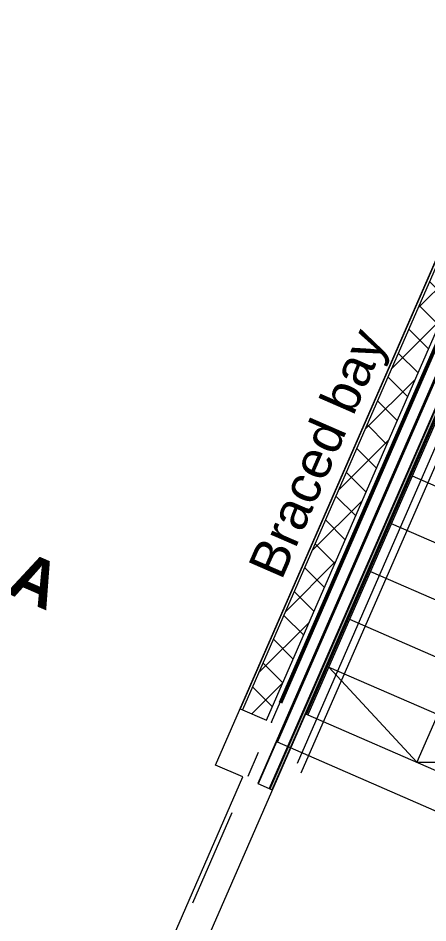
# Model space of a CAD drawing. Header units: millimetres. Extents: x -50172 to 258853, y -59787 to 25069.
# Drawn here: x 16045 to 18244, y -35852 to -30995 of the extents above; entities that cross this region are included whole.
import ezdxf
from ezdxf.enums import TextEntityAlignment as Align

# ---------------------------------------------------------------- set-up
doc = ezdxf.new("R2010")
doc.units = ezdxf.units.MM
doc.header["$MEASUREMENT"] = 0
doc.linetypes.add('Double Dashed', pattern=[1093.611073, 529.166651, -211.666656, 141.111112, -211.666656])
for name, color, linetype, lineweight, true_color in [('A-25-M_Wall_Int_Pen_No__107', 7, 'Continuous', 15, 0xa6a6a6), ('A-25-M_Wall_Int_Pen_No__27', 7, 'Continuous', 50, 0x2a2a2a), ('New_A-05-M_Gross_Int_Circulation_Pen_No__74', 7, 'Continuous', 20, 0x606060), ('New_A-15-MG_Structural_Grid_Phase_2_Pen_No__222', 7, 'Continuous', 13, 0x65af33), ('New_A-25-M_Wall_Int_Pen_No__107', 7, 'Continuous', 15, 0xa6a6a6), ('New_A-35-M_FFE-Zone_Pen_No__74', 7, 'Continuous', 20, 0x606060)]:
    doc.layers.add(name, color=color, linetype=linetype, lineweight=lineweight, true_color=true_color)
for name, color, linetype in [('New_A-05-M_Gross_Int_Circulation', 7, 'Continuous'), ('New_A-15-MG_Structural_Grid_Phase_2', 7, 'Continuous'), ('New_A-20-M_Floor_Slab', 7, 'Continuous'), ('New_A-25-M_Wall_Int', 7, 'Continuous'), ('New_A-35-M_FFE-Zone', 7, 'Continuous')]:
    doc.layers.add(name, color=color, linetype=linetype)
for name, color, linetype, lineweight in [('New_A-20-M_Floor_Slab_Pen_No__89', 8, 'Continuous', 20), ('New_A-25-M_Wall_Int_Pen_No__1', 7, 'Continuous', 13), ('New_A-30-M_Stair_Pen_No__1', 7, 'Continuous', 13), ('New_A-95-P_Drawing_Pen_No__156', 5, 'Continuous', 50), ('New_A-95-P_Text_1_50_GA_Pen_No__1', 7, 'Continuous', 13), ('New_ArchiCAD Zone Stamps_Pen_No__9', 7, 'Continuous', 13)]:
    doc.layers.add(name, color=color, linetype=linetype, lineweight=lineweight)
doc.styles.add('GENERATED_STYLE_1', font='')
doc.styles.add('GENERATED_STYLE_3', font='')
doc.styles.add('GENERATED_STYLE_4', font='')
doc.styles.get('GENERATED_STYLE_1').set_extended_font_data('Arial', bold=True)
doc.styles.get('GENERATED_STYLE_3').set_extended_font_data('Arial')
doc.styles.get('GENERATED_STYLE_4').set_extended_font_data('Swis721 BT')
doc.linetypes.add('Double Slash', pattern='A,0,[2,EC-MA-00-01-DR-A-00364 Phase 2 Hub First Floor GA-S2-P181.Shx,S=15.679012,R=0,X=0,Y=0],-1975.555563,0', length=1975.555563)
pattern_1 = [(246.4404, (0, 0), (-158.76755, 69.2305), [0, -100]), (246.4404, (59.4, -80.45), (-158.76755, 69.2305), [0, -100])]

# ---------------------------------------------------------------- blocks, each defined once
blk = doc.blocks.new('Fabrication Lab A_INB 1304_48_2', base_point=(14916.2, -33303.1))
at = {"layer": 'New_A-35-M_FFE-Zone_Pen_No__74', "linetype": 'Continuous'}
for p, q in [((17104.4, -35004.7), (19116.2, -30391)), ((17250.8, -35068.5), (17104.4, -35004.7)), ((15475.8, -39139.2), (17250.8, -35068.5))]:
    blk.add_line(p, q, dxfattribs=at)
at = {"layer": 'New_ArchiCAD Zone Stamps_Pen_No__9'}
for tag, height, style, p in [('ROOM_NAME', 250, 'GENERATED_STYLE_1', (13601, -32770.2)), ('zoneNameLine2', 250, 'GENERATED_STYLE_1', (13412.6, -33202.4)), ('ROOM_NUMBER', 200, 'GENERATED_STYLE_3', (13224.1, -33623.1)), ('measuredAreaCode', 200, 'GENERATED_STYLE_3', (13067.1, -33983.2)), ('DUMMY_649', 200, 'GENERATED_STYLE_3', (13374.5, -34117.2)), ('DUMMY_650', 200, 'GENERATED_STYLE_3', (13863.8, -34330.6)), ('DUMMY_651', 133.3, 'GENERATED_STYLE_3', (14143.1, -34437.1))]:
    blk.add_attdef(tag, text='', height=height, rotation=336.4404, dxfattribs=dict(at, style=style)).set_placement(p, align=Align.TOP_LEFT)
blk = doc.blocks.new('Stair 05_INB 1355_59_2', base_point=(19347.6, -34179.8))
at = {"layer": 'New_A-05-M_Gross_Int_Circulation_Pen_No__74', "linetype": 'Continuous'}
blk.add_line((19420.7, -30523.9), (16825, -36476.5), dxfattribs=at)
at = {"layer": 'New_ArchiCAD Zone Stamps_Pen_No__9'}
for tag, height, style, p in [('ROOM_NAME', 250, 'GENERATED_STYLE_1', (18628.8, -35511.9)), ('zoneNameLine2', 250, 'GENERATED_STYLE_1', (18440.4, -35944)), ('ROOM_NUMBER', 200, 'GENERATED_STYLE_3', (18252, -36364.7)), ('measuredAreaCode', 200, 'GENERATED_STYLE_3', (18094.9, -36724.8)), ('DUMMY_649', 200, 'GENERATED_STYLE_3', (18402.3, -36858.8)), ('DUMMY_650', 200, 'GENERATED_STYLE_3', (18891.7, -37072.2)), ('DUMMY_651', 133.3, 'GENERATED_STYLE_3', (19171, -37178.8))]:
    blk.add_attdef(tag, text='', height=height, rotation=336.4404, dxfattribs=dict(at, style=style)).set_placement(p, align=Align.TOP_LEFT)
blk = doc.blocks.new('Slab_6_2', base_point=(-21326.2, -27554.7))
at = {"layer": 'New_A-20-M_Floor_Slab_Pen_No__89', "linetype": 'Continuous', "flags": 128}
blk.add_lwpolyline([(942, -48802.4), (12486.7, -53836.5), (17939.8, -41330.7), (16985.7, -40914.7), (17767.9, -39120.9), (18360.6, -39379.3), (18576.1, -38885), (18937.5, -39042.6), (20222.1, -36096.6), (17437.6, -34882.5), (19407.7, -30364.3), (10989.4, -26693.5), (18941.3, -8457.3)], dxfattribs=at)
blk = doc.blocks.new('Wall_296_2', base_point=(19257.8, -30454))
at = {"layer": 'A-25-M_Wall_Int_Pen_No__107', "linetype": 'Continuous'}
blk.add_hatch(color=256, dxfattribs=at).paths.add_polyline_path([(19007.7, -30677.2), (19013.7, -30663.4), (19000, -30657.5), (18994, -30671.2)])
at = {"layer": 'New_A-25-M_Wall_Int_Pen_No__107', "linetype": 'Continuous'}
h = blk.add_hatch(dxfattribs=at)
h.set_pattern_fill('Concrete_Block_0002', color=256, style=0, pattern_type=2)
h.set_pattern_definition([(45, (0, 0), (-91.92388, 91.92388), []), (135, (0, 0), (91.92388, 91.92388), [])])
h.paths.add_polyline_path([(19129.5, -30398.1), (17250.1, -34708.1), (17378.4, -34764.1), (19257.8, -30454)])
h = blk.add_hatch(dxfattribs=at)
h.set_pattern_fill('Plaster_0002', color=256, style=0, pattern_type=2)
h.set_pattern_definition(pattern_1)
h.paths.add_polyline_path([(19013.7, -30663.4), (19129.5, -30398.1), (19115.7, -30392.1), (19000, -30657.5)])
h = blk.add_hatch(dxfattribs=at)
h.set_pattern_fill('Plaster_0002', color=256, style=0, pattern_type=2)
h.set_pattern_definition(pattern_1)
h.paths.add_polyline_path([(18994, -30671.2), (17236.3, -34702.1), (17250.1, -34708.1), (19007.7, -30677.2)])
at = {"layer": 'A-25-M_Wall_Int_Pen_No__27', "linetype": 'Continuous'}
for p, q in [((18994, -30671.2), (19007.7, -30677.2)), ((19013.7, -30663.4), (19000, -30657.5))]:
    blk.add_line(p, q, dxfattribs=at)
at = {"layer": 'New_A-25-M_Wall_Int_Pen_No__1', "linetype": 'Continuous'}
blk.add_line((19129.5, -30398.1), (17250.1, -34708.1), dxfattribs=at)
at = {"layer": 'New_A-25-M_Wall_Int_Pen_No__1', "linetype": 'Continuous', "flags": 128}
for points in [[(19115.7, -30392.1), (19000, -30657.5)], [(19257.8, -30454), (19115.7, -30392.1)], [(17378.4, -34764.1), (19257.8, -30454)], [(18994, -30671.2), (17236.3, -34702.1)], [(17236.3, -34702.1), (17378.4, -34764.1)]]:
    blk.add_lwpolyline(points, dxfattribs=at)
blk = doc.blocks.new('Wall_307_2', base_point=(17408.9, -35137.4))
at = {"layer": 'New_A-25-M_Wall_Int_Pen_No__107', "linetype": 'Continuous', "lineweight": 0, "true_color": 0x535353}
for points in [[(19342.3, -30490.9), (18955.8, -31377.3), (18958.6, -31378.5), (19345.1, -30492.1)], [(19403.7, -30517.6), (17392.4, -35130.3), (17395.2, -35131.5), (19406.5, -30518.8)], [(18951.8, -31386.4), (18899.9, -31505.6), (18902.6, -31506.8), (18954.6, -31387.6)], [(17331, -35103.5), (17333.8, -35104.7), (18898.6, -31516), (18895.9, -31514.8)]]:
    blk.add_hatch(color=251, dxfattribs=at).paths.add_polyline_path(points)
at = {"layer": 'New_A-25-M_Wall_Int_Pen_No__107', "linetype": 'Continuous'}
blk.add_hatch(color=256, dxfattribs=at).paths.add_polyline_path([(19406.5, -30518.8), (17395.2, -35131.5), (17408.9, -35137.4), (19420.2, -30524.8)])
at = {"layer": 'New_A-25-M_Wall_Int_Pen_No__1', "linetype": 'Continuous'}
for p, q in [((19345.1, -30492.1), (18958.6, -31378.5)), ((19403.7, -30517.6), (17392.4, -35130.3)), ((19406.5, -30518.8), (17395.2, -35131.5)), ((18954.6, -31387.6), (18902.6, -31506.8)), ((18898.6, -31516), (17333.8, -35104.7))]:
    blk.add_line(p, q, dxfattribs=at)
at = {"layer": 'New_A-25-M_Wall_Int_Pen_No__1', "linetype": 'Continuous', "flags": 128}
for points in [[(19342.3, -30490.9), (18955.8, -31377.3)], [(19420.2, -30524.8), (19342.3, -30490.9)], [(17408.9, -35137.4), (19420.2, -30524.8)], [(18951.8, -31386.4), (18899.9, -31505.6)], [(18895.9, -31514.8), (17331, -35103.5)], [(17331, -35103.5), (17408.9, -35137.4)]]:
    blk.add_lwpolyline(points, dxfattribs=at)
blk = doc.blocks.new('Stair 6')
at = {"layer": 'New_A-30-M_Stair_Pen_No__1', "linetype": 'Continuous'}
for p, q in [((2646, 4860), (2646, 280)), ((2654, 4868), (2654, 280)), ((2008.5, 4197.5), (2008.5, 280)), ((2646, 1680), (1371, 1680)), ((2646, 1400), (1371, 1400)), ((2646, 1120), (1371, 1120)), ((2646, 840), (1371, 840)), ((2646, 560), (1371, 560)), ((2008.5, 280), (1371, 560)), ((2008.5, 280), (2646, 560)), ((2646, 280), (1371, 280)), ((2646, 280), (1371, 280)), ((2654, 280), (2646, 280))]:
    blk.add_line(p, q, dxfattribs=at)
blk.add_point((2654, 280), dxfattribs=at)
blk = doc.blocks.new('Standard grid marker_14')
at = {"layer": 'New_A-15-MG_Structural_Grid_Phase_2_Pen_No__222', "linetype": 'Double Dashed'}
for p, q in [((7182, 0), (20268.4, 0)), ((20268.4, 0), (27450.4, 0))]:
    blk.add_line(p, q, dxfattribs=at)
blk.add_point((20268.4, 0), dxfattribs=at)
blk.add_point((20268.4, 0), dxfattribs=at)
at = {"layer": 'New_A-15-MG_Structural_Grid_Phase_2_Pen_No__222', "style": 'GENERATED_STYLE_4'}
for tag, p in [('AC_MarkerText_1_0', (-500, 36.5)), ('AC_MarkerText_1_1', (27950.4, 36.5))]:
    blk.add_attdef(tag, text='', height=350, rotation=270, dxfattribs=at).set_placement(p, align=Align.MIDDLE_CENTER)

msp = doc.modelspace()

# ---------------------------------------------------------------- linework, layer by layer
at = {"layer": 'New_A-25-M_Wall_Int_Pen_No__1', "linetype": 'Continuous'}
for p, q in [((17543.9, -34994.3), (19454.5, -30612.7)), ((17564.6, -35046.9), (19475.2, -30665.4))]:
    msp.add_line(p, q, dxfattribs=at)
at = {"layer": 'New_A-95-P_Drawing_Pen_No__156', "linetype": 'Double Slash', "flags": 128}
msp.add_lwpolyline([(19284.8, -30464.5), (17452.9, -34671)], dxfattribs=at)

# ---------------------------------------------------------------- block references
at = {"layer": 'New_A-05-M_Gross_Int_Circulation', "linetype": 'Continuous'}
msp.add_blockref('Stair 05_INB 1355_59_2', (19347.6, -34179.8), dxfattribs=at)
at = {"layer": 'New_A-15-MG_Structural_Grid_Phase_2', "color": 8, "linetype": 'Continuous', "lineweight": 15, "zscale": 1000, "rotation": 66.44041158399293}
msp.add_blockref('Standard grid marker_14', (9303.8, -53354.1), dxfattribs=at)
at = {"layer": 'New_A-20-M_Floor_Slab', "color": 8, "linetype": 'Continuous', "lineweight": 20}
msp.add_blockref('Slab_6_2', (-21326.2, -27554.7), dxfattribs=at)
at = {"layer": 'New_A-25-M_Wall_Int', "color": 250, "lineweight": 50, "true_color": 0x2a2a2a}
for name, p in [('Wall_296_2', (19257.8, -30454)), ('Wall_307_2', (17408.9, -35137.4))]:
    msp.add_blockref(name, p, dxfattribs=at)
at = {"layer": 'New_A-30-M_Stair_Pen_No__1', "linetype": 'Continuous', "xscale": -1, "zscale": 1000, "rotation": 336.4404115839951}
msp.add_blockref('Stair 6', (19913.6, -36049.4), dxfattribs=at)
at = {"layer": 'New_A-35-M_FFE-Zone', "linetype": 'Continuous'}
ref = msp.add_blockref('Fabrication Lab A_INB 1304_48_2', (14916.2, -33303.1), dxfattribs=at)
ref.add_attrib('ROOM_NAME', 'Fabrication Lab A', dxfattribs={"layer": 'New_ArchiCAD Zone Stamps_Pen_No__9', "color": 7, "height": 250, "rotation": 336.4404, "style": 'GENERATED_STYLE_1'}).set_placement((13601, -32770.2), align=Align.TOP_LEFT)

# ---------------------------------------------------------------- texts
at = {"layer": 'New_A-95-P_Text_1_50_GA_Pen_No__1', "linetype": 'Continuous', "insert": (17274.8, -33937.5), "char_height": 200, "attachment_point": 1, "rotation": 66.4404, "style": 'GENERATED_STYLE_4'}
msp.add_mtext('\\A1;{\\fSwis721 BT|b0|i0|c0|p34;Braced bay }', dxfattribs=at)

doc.saveas('drawing.dxf')
